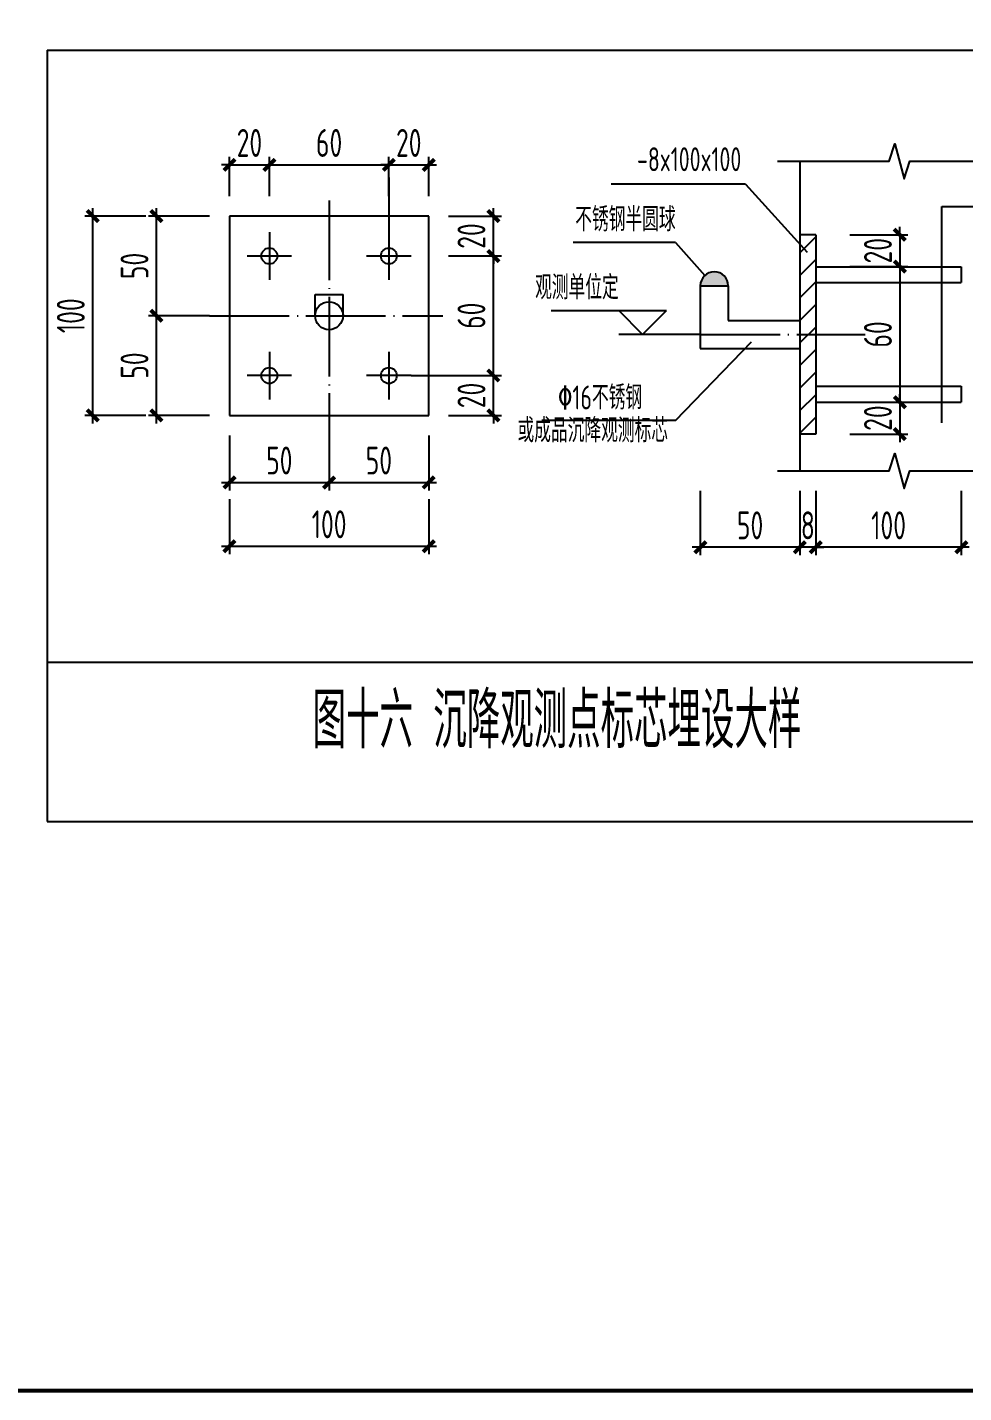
# Model space of a CAD drawing. Extents: x 9732137 to 18866768, y -962146 to 246094.
# Drawn here: x 9800007 to 9811760, y 108269 to 125397 of the extents above; entities that cross this region are included whole.
import ezdxf
from ezdxf.enums import TextEntityAlignment as Align

# ---------------------------------------------------------------- set-up
doc = ezdxf.new("R2010")
doc.units = 0
doc.header["$LTSCALE"] = 1000
doc.linetypes.add('DOTE', pattern=[2.42, 2, -0.2, 0.02, -0.2])
doc.layers.get('0').update_dxf_attribs({"linetype": 'CONTINUOUS'})
doc.layers.get('Defpoints').update_dxf_attribs({"linetype": 'CONTINUOUS'})
for name, color, linetype in [('BORDER', 7, 'CONTINUOUS'), ('DIM', 3, 'CONTINUOUS'), ('NUM', 7, 'CONTINUOUS'), ('TAB', 7, 'CONTINUOUS')]:
    doc.layers.add(name, color=color, linetype=linetype)
doc.styles.add('TSSD_Dimension', font='Tssdeng.shx', dxfattribs={"width": 0.7, "bigfont": 'hztxt.shx'})
doc.styles.add('TSSD_Norm', font='Tssdeng.shx', dxfattribs={"width": 0.7, "bigfont": 'hztxt.shx'})
doc.styles.add('说明文字', font='tssdeng.shx', dxfattribs={"width": 0.75, "bigfont": 'hztxt.shx'})
doc.dimstyles.new('TSSD_100_100', dxfattribs={"dimtxt": 350, "dimasz": 100, "dimexe": 100, "dimexo": 250, "dimgap": 100, "dimtad": 1, "dimdec": 0, "dimzin": 0, "dimdsep": 46, "dimtxsty": 'TSSD_Dimension', "dimblk": 'ARCHTICK', "dimblk1": 'ARCHTICK', "dimblk2": 'ARCHTICK', "dimcen": 0, "dimdle": 100, "dimclrt": 7, "dimadec": 0, "dimazin": 0, "dimtfac": 1, "dimtdec": 0, "dimtix": 1, "dimtmove": 2, "dimatfit": 3, "dimfxl": 1, "dimtolj": 1, "dimtzin": 0, "dimarcsym": 0})

# ---------------------------------------------------------------- blocks, each defined once
blk = doc.blocks.new('_ArchTick')
at = {"color": 0, "linetype": 'ByBlock', "const_width": 0.5}
blk.add_lwpolyline([(-0.71, -0.71), (0.71, 0.71)], dxfattribs=at)
blk = doc.blocks.new('*D743')
at = {"layer": 'Defpoints', "color": 0}
for p in [(9805045, 122528), (9805857, 122528), (9805045, 121028)]:
    blk.add_point(p, dxfattribs=at)
at = {"layer": 'DIM', "color": 0, "lineweight": -2}
for p, q in [((9805295, 122528), (9805957, 122528)), ((9805857, 120928), (9805857, 122628)), ((9805295, 121028), (9805957, 121028))]:
    blk.add_line(p, q, dxfattribs=at)
at = {"layer": 'DIM', "color": 0, "lineweight": -2, "xscale": 100, "yscale": 100, "zscale": 100}
for p, rotation in [((9805857, 122528), 90), ((9805857, 121028), 270)]:
    blk.add_blockref('_ArchTick', p, dxfattribs=dict(at, rotation=rotation))
at = {"layer": 'DIM', "color": 7, "insert": (9805582, 121778), "char_height": 350, "attachment_point": 5, "rotation": 90, "style": 'TSSD_Dimension'}
blk.add_mtext('\\A1;60', dxfattribs=at)
blk = doc.blocks.new('*D744')
at = {"layer": 'Defpoints', "color": 0}
for p in [(9804545, 123671), (9803045, 123028), (9804545, 123028)]:
    blk.add_point(p, dxfattribs=at)
at = {"layer": 'DIM', "color": 0, "lineweight": -2}
for p, q in [((9802945, 123671), (9804645, 123671)), ((9803045, 123278), (9803045, 123771)), ((9804545, 123278), (9804545, 123771))]:
    blk.add_line(p, q, dxfattribs=at)
at = {"layer": 'DIM', "color": 0, "lineweight": -2, "xscale": 100, "yscale": 100, "zscale": 100, "rotation": 180}
blk.add_blockref('_ArchTick', (9803045, 123671), dxfattribs=at)
at = {"layer": 'DIM', "color": 0, "lineweight": -2, "xscale": 100, "yscale": 100, "zscale": 100}
blk.add_blockref('_ArchTick', (9804545, 123671), dxfattribs=at)
at = {"layer": 'DIM', "color": 7, "insert": (9803795, 123946), "char_height": 350, "attachment_point": 5, "style": 'TSSD_Dimension'}
blk.add_mtext('\\A1;60', dxfattribs=at)
blk = doc.blocks.new('*D749')
at = {"layer": 'Defpoints', "color": 0}
for p in [(9801628, 121778), (9802545, 121778), (9802545, 120528)]:
    blk.add_point(p, dxfattribs=at)
at = {"layer": 'DIM', "color": 0, "lineweight": -2}
for p, q in [((9801628, 120428), (9801628, 121878)), ((9802295, 121778), (9801528, 121778)), ((9802295, 120528), (9801528, 120528))]:
    blk.add_line(p, q, dxfattribs=at)
at = {"layer": 'DIM', "color": 0, "lineweight": -2, "xscale": 100, "yscale": 100, "zscale": 100}
for p, rotation in [((9801628, 121778), 90), ((9801628, 120528), 270)]:
    blk.add_blockref('_ArchTick', p, dxfattribs=dict(at, rotation=rotation))
at = {"layer": 'DIM', "color": 7, "insert": (9801353, 121153), "char_height": 350, "attachment_point": 5, "rotation": 90, "style": 'TSSD_Dimension'}
blk.add_mtext('\\A1;50', dxfattribs=at)
blk = doc.blocks.new('*D750')
at = {"layer": 'Defpoints', "color": 0}
for p in [(9801628, 123028), (9802545, 123028), (9802545, 121778)]:
    blk.add_point(p, dxfattribs=at)
at = {"layer": 'DIM', "color": 0, "lineweight": -2}
for p, q in [((9802295, 123028), (9801528, 123028)), ((9801628, 121678), (9801628, 123128)), ((9802295, 121778), (9801528, 121778))]:
    blk.add_line(p, q, dxfattribs=at)
at = {"layer": 'DIM', "color": 0, "lineweight": -2, "xscale": 100, "yscale": 100, "zscale": 100}
for p, rotation in [((9801628, 123028), 90), ((9801628, 121778), 270)]:
    blk.add_blockref('_ArchTick', p, dxfattribs=dict(at, rotation=rotation))
at = {"layer": 'DIM', "color": 7, "insert": (9801353, 122403), "char_height": 350, "attachment_point": 5, "rotation": 90, "style": 'TSSD_Dimension'}
blk.add_mtext('\\A1;50', dxfattribs=at)
blk = doc.blocks.new('*D751')
at = {"layer": 'Defpoints', "color": 0}
for p in [(9805045, 121028), (9805857, 121028), (9805045, 120528)]:
    blk.add_point(p, dxfattribs=at)
at = {"layer": 'DIM', "color": 0, "lineweight": -2}
for p, q in [((9805857, 121028), (9805857, 121128)), ((9805295, 121028), (9805957, 121028)), ((9805857, 120528), (9805857, 121028)), ((9805295, 120528), (9805957, 120528)), ((9805857, 120528), (9805857, 120428))]:
    blk.add_line(p, q, dxfattribs=at)
at = {"layer": 'DIM', "color": 0, "lineweight": -2, "xscale": 100, "yscale": 100, "zscale": 100}
for p, rotation in [((9805857, 121028), 270), ((9805857, 120528), 90)]:
    blk.add_blockref('_ArchTick', p, dxfattribs=dict(at, rotation=rotation))
at = {"layer": 'DIM', "color": 7, "insert": (9805582, 120778), "char_height": 350, "attachment_point": 5, "rotation": 90, "style": 'TSSD_Dimension'}
blk.add_mtext('\\A1;20', dxfattribs=at)
blk = doc.blocks.new('*D752')
at = {"layer": 'Defpoints', "color": 0}
for p in [(9805045, 123028), (9805857, 123028), (9805045, 122528)]:
    blk.add_point(p, dxfattribs=at)
at = {"layer": 'DIM', "color": 0, "lineweight": -2}
for p, q in [((9805295, 123028), (9805957, 123028)), ((9805857, 123028), (9805857, 123128)), ((9805857, 122528), (9805857, 123028)), ((9805295, 122528), (9805957, 122528)), ((9805857, 122528), (9805857, 122428))]:
    blk.add_line(p, q, dxfattribs=at)
at = {"layer": 'DIM', "color": 0, "lineweight": -2, "xscale": 100, "yscale": 100, "zscale": 100}
for p, rotation in [((9805857, 123028), 270), ((9805857, 122528), 90)]:
    blk.add_blockref('_ArchTick', p, dxfattribs=dict(at, rotation=rotation))
at = {"layer": 'DIM', "color": 7, "insert": (9805582, 122778), "char_height": 350, "attachment_point": 5, "rotation": 90, "style": 'TSSD_Dimension'}
blk.add_mtext('\\A1;20', dxfattribs=at)
blk = doc.blocks.new('*D753')
at = {"layer": 'Defpoints', "color": 0}
for p in [(9802545, 120528), (9803795, 120528), (9803795, 119687)]:
    blk.add_point(p, dxfattribs=at)
at = {"layer": 'DIM', "color": 0, "lineweight": -2}
for p, q in [((9802545, 120278), (9802545, 119587)), ((9803795, 120278), (9803795, 119587)), ((9802445, 119687), (9803895, 119687))]:
    blk.add_line(p, q, dxfattribs=at)
at = {"layer": 'DIM', "color": 0, "lineweight": -2, "xscale": 100, "yscale": 100, "zscale": 100, "rotation": 180}
blk.add_blockref('_ArchTick', (9802545, 119687), dxfattribs=at)
at = {"layer": 'DIM', "color": 0, "lineweight": -2, "xscale": 100, "yscale": 100, "zscale": 100}
blk.add_blockref('_ArchTick', (9803795, 119687), dxfattribs=at)
at = {"layer": 'DIM', "color": 7, "insert": (9803170, 119962), "char_height": 350, "attachment_point": 5, "style": 'TSSD_Dimension'}
blk.add_mtext('\\A1;50', dxfattribs=at)
blk = doc.blocks.new('*D754')
at = {"layer": 'Defpoints', "color": 0}
for p in [(9803795, 120528), (9805045, 120528), (9805045, 119687)]:
    blk.add_point(p, dxfattribs=at)
at = {"layer": 'DIM', "color": 0, "lineweight": -2}
for p, q in [((9803795, 120278), (9803795, 119587)), ((9805045, 120278), (9805045, 119587)), ((9803695, 119687), (9805145, 119687))]:
    blk.add_line(p, q, dxfattribs=at)
at = {"layer": 'DIM', "color": 0, "lineweight": -2, "xscale": 100, "yscale": 100, "zscale": 100, "rotation": 180}
blk.add_blockref('_ArchTick', (9803795, 119687), dxfattribs=at)
at = {"layer": 'DIM', "color": 0, "lineweight": -2, "xscale": 100, "yscale": 100, "zscale": 100}
blk.add_blockref('_ArchTick', (9805045, 119687), dxfattribs=at)
at = {"layer": 'DIM', "color": 7, "insert": (9804420, 119962), "char_height": 350, "attachment_point": 5, "style": 'TSSD_Dimension'}
blk.add_mtext('\\A1;50', dxfattribs=at)
blk = doc.blocks.new('*D755')
at = {"layer": 'Defpoints', "color": 0}
for p in [(9802545, 119728), (9805045, 119728), (9805045, 118887)]:
    blk.add_point(p, dxfattribs=at)
at = {"layer": 'DIM', "color": 0, "lineweight": -2}
for p, q in [((9802545, 119478), (9802545, 118787)), ((9805045, 119478), (9805045, 118787)), ((9802445, 118887), (9805145, 118887))]:
    blk.add_line(p, q, dxfattribs=at)
at = {"layer": 'DIM', "color": 0, "lineweight": -2, "xscale": 100, "yscale": 100, "zscale": 100, "rotation": 180}
blk.add_blockref('_ArchTick', (9802545, 118887), dxfattribs=at)
at = {"layer": 'DIM', "color": 0, "lineweight": -2, "xscale": 100, "yscale": 100, "zscale": 100}
blk.add_blockref('_ArchTick', (9805045, 118887), dxfattribs=at)
at = {"layer": 'DIM', "color": 7, "insert": (9803795, 119162), "char_height": 350, "attachment_point": 5, "style": 'TSSD_Dimension'}
blk.add_mtext('\\A1;100', dxfattribs=at)
blk = doc.blocks.new('*D756')
at = {"layer": 'Defpoints', "color": 0}
for p in [(9800828, 123028), (9801745, 123028), (9801745, 120528)]:
    blk.add_point(p, dxfattribs=at)
at = {"layer": 'DIM', "color": 0, "lineweight": -2}
for p, q in [((9801495, 123028), (9800728, 123028)), ((9800828, 120428), (9800828, 123128)), ((9801495, 120528), (9800728, 120528))]:
    blk.add_line(p, q, dxfattribs=at)
at = {"layer": 'DIM', "color": 0, "lineweight": -2, "xscale": 100, "yscale": 100, "zscale": 100}
for p, rotation in [((9800828, 123028), 90), ((9800828, 120528), 270)]:
    blk.add_blockref('_ArchTick', p, dxfattribs=dict(at, rotation=rotation))
at = {"layer": 'DIM', "color": 7, "insert": (9800553, 121778), "char_height": 350, "attachment_point": 5, "rotation": 90, "style": 'TSSD_Dimension'}
blk.add_mtext('\\A1;100', dxfattribs=at)
blk = doc.blocks.new('*D757')
at = {"layer": 'Defpoints', "color": 0}
for p in [(9803045, 123671), (9802545, 123028), (9803045, 123028)]:
    blk.add_point(p, dxfattribs=at)
at = {"layer": 'DIM', "color": 0, "lineweight": -2}
for p, q in [((9802545, 123671), (9802445, 123671)), ((9802545, 123278), (9802545, 123771)), ((9802545, 123671), (9803045, 123671)), ((9803045, 123278), (9803045, 123771)), ((9803045, 123671), (9803145, 123671))]:
    blk.add_line(p, q, dxfattribs=at)
at = {"layer": 'DIM', "color": 0, "lineweight": -2, "xscale": 100, "yscale": 100, "zscale": 100}
blk.add_blockref('_ArchTick', (9802545, 123671), dxfattribs=at)
at = {"layer": 'DIM', "color": 0, "lineweight": -2, "xscale": 100, "yscale": 100, "zscale": 100, "rotation": 180}
blk.add_blockref('_ArchTick', (9803045, 123671), dxfattribs=at)
at = {"layer": 'DIM', "color": 7, "insert": (9802795, 123946), "char_height": 350, "attachment_point": 5, "style": 'TSSD_Dimension'}
blk.add_mtext('\\A1;20', dxfattribs=at)
blk = doc.blocks.new('*D758')
at = {"layer": 'Defpoints', "color": 0}
for p in [(9805045, 123671), (9804545, 123028), (9805045, 123028)]:
    blk.add_point(p, dxfattribs=at)
at = {"layer": 'DIM', "color": 0, "lineweight": -2}
for p, q in [((9804545, 123671), (9804445, 123671)), ((9804545, 123278), (9804545, 123771)), ((9804545, 123671), (9805045, 123671)), ((9805045, 123278), (9805045, 123771)), ((9805045, 123671), (9805145, 123671))]:
    blk.add_line(p, q, dxfattribs=at)
at = {"layer": 'DIM', "color": 0, "lineweight": -2, "xscale": 100, "yscale": 100, "zscale": 100}
blk.add_blockref('_ArchTick', (9804545, 123671), dxfattribs=at)
at = {"layer": 'DIM', "color": 0, "lineweight": -2, "xscale": 100, "yscale": 100, "zscale": 100, "rotation": 180}
blk.add_blockref('_ArchTick', (9805045, 123671), dxfattribs=at)
at = {"layer": 'DIM', "color": 7, "insert": (9804795, 123946), "char_height": 350, "attachment_point": 5, "style": 'TSSD_Dimension'}
blk.add_mtext('\\A1;20', dxfattribs=at)
blk = doc.blocks.new('*D759')
at = {"layer": 'Defpoints', "color": 0}
for p in [(9810080, 122794), (9810080, 122394), (9810959, 122394)]:
    blk.add_point(p, dxfattribs=at)
at = {"layer": 'DIM', "color": 0, "lineweight": -2}
for p, q in [((9810959, 122794), (9810959, 122894)), ((9810330, 122794), (9811059, 122794)), ((9810959, 122794), (9810959, 122394)), ((9810330, 122394), (9811059, 122394)), ((9810959, 122394), (9810959, 122294))]:
    blk.add_line(p, q, dxfattribs=at)
at = {"layer": 'DIM', "color": 0, "lineweight": -2, "xscale": 100, "yscale": 100, "zscale": 100}
for p, rotation in [((9810959, 122794), 270), ((9810959, 122394), 90)]:
    blk.add_blockref('_ArchTick', p, dxfattribs=dict(at, rotation=rotation))
at = {"layer": 'DIM', "color": 7, "insert": (9810684, 122594), "char_height": 350, "attachment_point": 5, "rotation": 90, "style": 'TSSD_Dimension'}
blk.add_mtext('\\A1;20', dxfattribs=at)
blk = doc.blocks.new('*D760')
at = {"layer": 'Defpoints', "color": 0}
for p in [(9810080, 122394), (9810080, 120694), (9810959, 120694)]:
    blk.add_point(p, dxfattribs=at)
at = {"layer": 'DIM', "color": 0, "lineweight": -2}
for p, q in [((9810959, 122494), (9810959, 120594)), ((9810330, 122394), (9811059, 122394)), ((9810330, 120694), (9811059, 120694))]:
    blk.add_line(p, q, dxfattribs=at)
at = {"layer": 'DIM', "color": 0, "lineweight": -2, "xscale": 100, "yscale": 100, "zscale": 100}
for p, rotation in [((9810959, 122394), 90), ((9810959, 120694), 270)]:
    blk.add_blockref('_ArchTick', p, dxfattribs=dict(at, rotation=rotation))
at = {"layer": 'DIM', "color": 7, "insert": (9810684, 121544), "char_height": 350, "attachment_point": 5, "rotation": 90, "style": 'TSSD_Dimension'}
blk.add_mtext('\\A1;60', dxfattribs=at)
blk = doc.blocks.new('*D761')
at = {"layer": 'Defpoints', "color": 0}
for p in [(9810080, 120694), (9810080, 120294), (9810959, 120294)]:
    blk.add_point(p, dxfattribs=at)
at = {"layer": 'DIM', "color": 0, "lineweight": -2}
for p, q in [((9810959, 120694), (9810959, 120794)), ((9810330, 120694), (9811059, 120694)), ((9810959, 120694), (9810959, 120294)), ((9810330, 120294), (9811059, 120294)), ((9810959, 120294), (9810959, 120194))]:
    blk.add_line(p, q, dxfattribs=at)
at = {"layer": 'DIM', "color": 0, "lineweight": -2, "xscale": 100, "yscale": 100, "zscale": 100}
for p, rotation in [((9810959, 120694), 270), ((9810959, 120294), 90)]:
    blk.add_blockref('_ArchTick', p, dxfattribs=dict(at, rotation=rotation))
at = {"layer": 'DIM', "color": 7, "insert": (9810684, 120494), "char_height": 350, "attachment_point": 5, "rotation": 90, "style": 'TSSD_Dimension'}
blk.add_mtext('\\A1;20', dxfattribs=at)
blk = doc.blocks.new('*D762')
at = {"layer": 'Defpoints', "color": 0}
for p in [(9809704, 119832), (9809904, 119832), (9809704, 118874)]:
    blk.add_point(p, dxfattribs=at)
at = {"layer": 'DIM', "color": 0, "lineweight": -2}
for p, q in [((9809704, 119582), (9809704, 118774)), ((9809904, 119582), (9809904, 118774)), ((9809704, 118874), (9809604, 118874)), ((9809904, 118874), (9809704, 118874)), ((9809904, 118874), (9810004, 118874))]:
    blk.add_line(p, q, dxfattribs=at)
at = {"layer": 'DIM', "color": 0, "lineweight": -2, "xscale": 100, "yscale": 100, "zscale": 100}
blk.add_blockref('_ArchTick', (9809704, 118874), dxfattribs=at)
at = {"layer": 'DIM', "color": 0, "lineweight": -2, "xscale": 100, "yscale": 100, "zscale": 100, "rotation": 180}
blk.add_blockref('_ArchTick', (9809904, 118874), dxfattribs=at)
at = {"layer": 'DIM', "color": 7, "insert": (9809804, 119149), "char_height": 350, "attachment_point": 5, "style": 'TSSD_Dimension'}
blk.add_mtext('\\A1;8', dxfattribs=at)
blk = doc.blocks.new('*D763')
at = {"layer": 'Defpoints', "color": 0}
for p in [(9808454, 119832), (9809704, 119832), (9808454, 118874)]:
    blk.add_point(p, dxfattribs=at)
at = {"layer": 'DIM', "color": 0, "lineweight": -2}
for p, q in [((9808454, 119582), (9808454, 118774)), ((9809704, 119582), (9809704, 118774)), ((9809804, 118874), (9808354, 118874))]:
    blk.add_line(p, q, dxfattribs=at)
at = {"layer": 'DIM', "color": 0, "lineweight": -2, "xscale": 100, "yscale": 100, "zscale": 100, "rotation": 180}
blk.add_blockref('_ArchTick', (9808454, 118874), dxfattribs=at)
at = {"layer": 'DIM', "color": 0, "lineweight": -2, "xscale": 100, "yscale": 100, "zscale": 100}
blk.add_blockref('_ArchTick', (9809704, 118874), dxfattribs=at)
at = {"layer": 'DIM', "color": 7, "insert": (9809079, 119149), "char_height": 350, "attachment_point": 5, "style": 'TSSD_Dimension'}
blk.add_mtext('\\A1;50', dxfattribs=at)
blk = doc.blocks.new('*D764')
at = {"layer": 'Defpoints', "color": 0}
for p in [(9809904, 119832), (9811730, 119832), (9809904, 118874)]:
    blk.add_point(p, dxfattribs=at)
at = {"layer": 'DIM', "color": 0, "lineweight": -2}
for p, q in [((9809904, 119582), (9809904, 118774)), ((9811730, 119582), (9811730, 118774)), ((9811830, 118874), (9809804, 118874))]:
    blk.add_line(p, q, dxfattribs=at)
at = {"layer": 'DIM', "color": 0, "lineweight": -2, "xscale": 100, "yscale": 100, "zscale": 100, "rotation": 180}
blk.add_blockref('_ArchTick', (9809904, 118874), dxfattribs=at)
at = {"layer": 'DIM', "color": 0, "lineweight": -2, "xscale": 100, "yscale": 100, "zscale": 100}
blk.add_blockref('_ArchTick', (9811730, 118874), dxfattribs=at)
at = {"layer": 'DIM', "color": 7, "insert": (9810817, 119149), "char_height": 350, "attachment_point": 5, "style": 'TSSD_Dimension'}
blk.add_mtext('\\A1;100', dxfattribs=at)

msp = doc.modelspace()

# ---------------------------------------------------------------- hatches: boundary and pattern name
h = msp.add_hatch()
h.set_pattern_fill('METAL', color=256, scale=50, style=0)
h.set_pattern_definition([(45, (9767870.56, 212821.55), (-141.42136, 141.42136), [])])
h.paths.add_polyline_path([(9809904.5, 122793.6), (9809704.5, 122793.6), (9809704.5, 120293.6), (9809904.5, 120293.6)])
h = msp.add_hatch(color=256)
edge = h.paths.add_edge_path()
edge.add_line((9808454.5, 122154.3), (9808804.5, 122154.3))
edge.add_arc((9808629.5, 122154.3), 175, 0, 180)

# ---------------------------------------------------------------- linework, layer by layer
for p, q in [((9809704.5, 123716.5), (9809704.5, 119832.2)), ((9804544.8, 123511.5), (9804544.8, 122228.6)), ((9809021.1, 123428.3), (9807337.1, 123428.3)), ((9809021.1, 123428.3), (9809795.9, 122575.6)), ((9811485, 120436.1), (9811485, 123149.8)), ((9811485, 123149.8), (9813120, 123149.8)), ((9802544.8, 123027.6), (9802544.8, 120527.6)), ((9805044.8, 123027.6), (9802544.8, 123027.6)), ((9805044.8, 120527.6), (9805044.8, 123027.6)), ((9803044.8, 122826.5), (9803044.8, 122228.6)), ((9808144.1, 122697.9), (9806860.2, 122697.9)), ((9808144.1, 122697.9), (9808512.9, 122284.8)), ((9809904.5, 122793.6), (9809704.5, 122793.6)), ((9809904.5, 122793.6), (9809904.5, 120293.6)), ((9803324.3, 122527.6), (9802765.3, 122527.6)), ((9804824.3, 122527.6), (9804265.3, 122527.6)), ((9809904.5, 122393.6), (9811730.3, 122393.6)), ((9811730.3, 122393.6), (9811730.3, 122193.6)), ((9808454.5, 122154.3), (9808454.5, 121368.6)), ((9808454.5, 122154.3), (9808804.5, 122154.3)), ((9808804.5, 122154.3), (9808804.5, 121718.6)), ((9809904.5, 122193.6), (9811730.3, 122193.6)), ((9803619.8, 121777.6), (9803619.8, 122043.1)), ((9803619.8, 122043.1), (9803969.8, 122043.1)), ((9803969.8, 121777.6), (9803969.8, 122043.1)), ((9806581.8, 121843.6), (9808030.6, 121843.6)), ((9807730.6, 121543.6), (9807430.6, 121843.6)), ((9807730.6, 121543.6), (9808030.6, 121843.6)), ((9808804.5, 121718.6), (9809704.5, 121718.6)), ((9808454.5, 121543.6), (9807430.6, 121543.6)), ((9808144.1, 120463), (9809095, 121450.8)), ((9803044.8, 121326.5), (9803044.8, 120728.6)), ((9804544.8, 121326.5), (9804544.8, 120728.6)), ((9808454.5, 121368.6), (9809704.5, 121368.6)), ((9803324.3, 121027.6), (9802765.3, 121027.6)), ((9804824.3, 121027.6), (9804265.3, 121027.6)), ((9809904.5, 120893.6), (9811730.3, 120893.6)), ((9811730.3, 120893.6), (9811730.3, 120693.6)), ((9809904.5, 120693.6), (9811730.3, 120693.6)), ((9802544.8, 120527.6), (9805044.8, 120527.6)), ((9808144.1, 120463), (9806467, 120463)), ((9809904.5, 120293.6), (9809704.5, 120293.6))]:
    msp.add_line(p, q)
at = {"linetype": 'DOTE', "ltscale": 0.5}
for p, q in [((9803794.8, 123225.2), (9803794.8, 120277.6)), ((9802294.8, 121777.6), (9805223.2, 121777.6)), ((9808454.5, 121543.6), (9810523.4, 121543.6))]:
    msp.add_line(p, q, dxfattribs=at)
at = {"color": 3}
msp.add_line((9804824.3, 121027.6), (9805939.5, 121027.6), dxfattribs=at)
for points in [[(9809424.5, 123716.5), (9810824.5, 123716.5), (9810894.5, 123936.5), (9811014.5, 123496.5), (9811084.5, 123716.5), (9812484.5, 123716.5)], [(9809424.5, 119832.2), (9810824.5, 119832.2), (9810894.5, 120052.2), (9811014.5, 119612.2), (9811084.5, 119832.2), (9812484.5, 119832.2)]]:
    msp.add_lwpolyline(points)
for centre, radius in [((9803044.8, 122527.6), 100), ((9804544.8, 122527.6), 100), ((9803794.8, 121777.6), 175), ((9803044.8, 121027.6), 100), ((9804544.8, 121027.6), 100)]:
    msp.add_circle(centre, radius)
msp.add_arc((9808629.5, 122154.3), 175, 0, 180)
at = {"layer": 'BORDER', "const_width": 50}
msp.add_lwpolyline([(9779556.8, 108293.7), (9779556.8, 165693.7), (9860156.8, 165693.7), (9860156.8, 108293.7)], close=True, dxfattribs=at)
at = {"layer": 'TAB'}
for p, q in [((9800256.8, 125109.6), (9859462.8, 125109.6)), ((9800256.8, 125109.6), (9800256.8, 115432.6)), ((9800256.8, 117432.6), (9859462.8, 117432.6)), ((9800256.8, 115432.6), (9859462.8, 115432.6))]:
    msp.add_line(p, q, dxfattribs=at)

# ---------------------------------------------------------------- texts
at = {"style": '说明文字', "width": 0.7}
for s, p in [('-8x100x100', (9808968.8, 123501.5)), ('不锈钢半圆球', (9808144.1, 122747.9)), ('观测单位定', (9807430.6, 121893.6)), ('\x8216不锈钢', (9807724.3, 120513)), ('或成品沉降观测标芯', (9808049.3, 120100.2))]:
    msp.add_text(s, height=300, dxfattribs=at).set_placement(p, align=Align.BOTTOM_RIGHT)
at = {"layer": 'NUM', "color": 7, "style": 'TSSD_Norm', "width": 0.6}
msp.add_text('图十六 沉降观测点标芯埋设大样', height=700, dxfattribs=at).set_placement((9803588, 116143.1), align=Align.BOTTOM_LEFT)

# ---------------------------------------------------------------- dimensions: what is measured, and where the dimension line sits
at = {"layer": 'DIM', "color": 3}
for base, p1, p2, text, picture, middle in [((9803044.8, 123671), (9802544.8, 123027.6), (9803044.8, 123027.6), '20', '*D757', (9802794.8, 123946)), ((9804544.8, 123671), (9803044.8, 123027.6), (9804544.8, 123027.6), '60', '*D744', (9803794.8, 123946)), ((9805044.8, 123671), (9804544.8, 123027.6), (9805044.8, 123027.6), '20', '*D758', (9804794.8, 123946)), ((9803794.8, 119687.4), (9802544.8, 120527.6), (9803794.8, 120527.6), '50', '*D753', (9803169.8, 119962.4)), ((9805044.8, 119687.4), (9803794.8, 120527.6), (9805044.8, 120527.6), '50', '*D754', (9804419.8, 119962.4)), ((9805044.8, 118887.4), (9802544.8, 119727.6), (9805044.8, 119727.6), '100', '*D755', (9803794.8, 119162.4)), ((9808454.5, 118874.4), (9809704.5, 119832.2), (9808454.5, 119832.2), '50', '*D763', (9809079.5, 119149.4)), ((9809704.5, 118874.4), (9809904.5, 119832.2), (9809704.5, 119832.2), '8', '*D762', (9809804.5, 119149.4)), ((9809904.5, 118874.4), (9811730.3, 119832.2), (9809904.5, 119832.2), '100', '*D764', (9810817.4, 119149.4))]:
    dim = msp.add_linear_dim(base=base, p1=p1, p2=p2, text=text, dimstyle='TSSD_100_100', dxfattribs=at)
    dim.commit()
    dim.dimension.update_dxf_attribs({"geometry": picture, "text_midpoint": middle})
for base, p1, p2, text, picture, middle in [((9800828.3, 123027.6), (9801744.8, 120527.6), (9801744.8, 123027.6), '100', '*D756', (9800553.3, 121777.6)), ((9801628.3, 123027.6), (9802544.8, 121777.6), (9802544.8, 123027.6), '50', '*D750', (9801353.3, 122402.6)), ((9805856.8, 123027.6), (9805044.8, 122527.6), (9805044.8, 123027.6), '20', '*D752', (9805581.8, 122777.6)), ((9810959.3, 122393.6), (9810079.6, 122793.6), (9810079.6, 122393.6), '20', '*D759', (9810684.3, 122593.6)), ((9805856.8, 122527.6), (9805044.8, 121027.6), (9805044.8, 122527.6), '60', '*D743', (9805581.8, 121777.6)), ((9810959.3, 120693.6), (9810079.6, 122393.6), (9810079.6, 120693.6), '60', '*D760', (9810684.3, 121543.6)), ((9801628.3, 121777.6), (9802544.8, 120527.6), (9802544.8, 121777.6), '50', '*D749', (9801353.3, 121152.6)), ((9805856.8, 121027.6), (9805044.8, 120527.6), (9805044.8, 121027.6), '20', '*D751', (9805581.8, 120777.6)), ((9810959.3, 120293.6), (9810079.6, 120693.6), (9810079.6, 120293.6), '20', '*D761', (9810684.3, 120493.6))]:
    dim = msp.add_linear_dim(base=base, p1=p1, p2=p2, angle=90, text=text, dimstyle='TSSD_100_100', dxfattribs=at)
    dim.commit()
    dim.dimension.update_dxf_attribs({"geometry": picture, "text_midpoint": middle})

doc.saveas('drawing.dxf')
